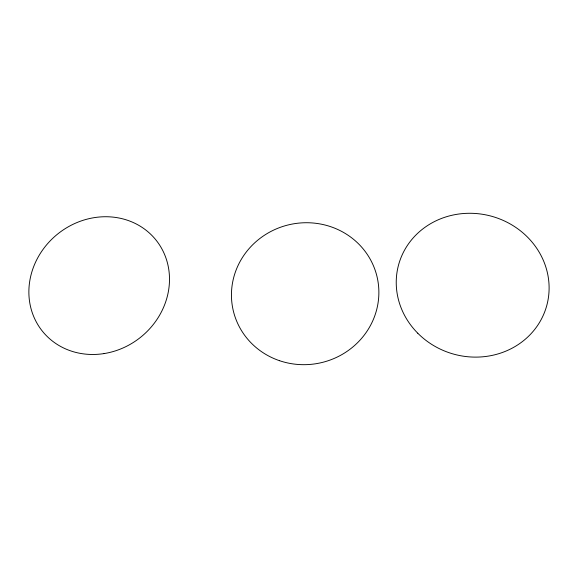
<?xml version="1.0" encoding="UTF-8"?>
<svg xmlns="http://www.w3.org/2000/svg" width="578" height="578" viewBox="0 0 578 578"><rect width="100%" height="100%" fill="white"/><g stroke="black" fill="none" stroke-linecap="round" stroke-linejoin="round"><path stroke-width="0.87" d="M279.586 360.715A73.868 70.834 -12.8 0 0 377.824 280.489A73.868 70.834 -12.8 0 0 258.07 239.921A73.868 70.834 -12.8 0 0 279.586 360.715M417.771 333.217A76.831 71.491 16.1 0 0 546.174 307.575A76.831 71.491 16.1 0 0 454.077 214.821A76.831 71.491 16.1 0 0 417.771 333.217M104.083 353.577A72.821 66.217 -38.7 0 0 157.476 241.972A72.821 66.217 -38.7 0 0 35.988 261.27A72.821 66.217 -38.7 0 0 104.083 353.577"/></g></svg>
